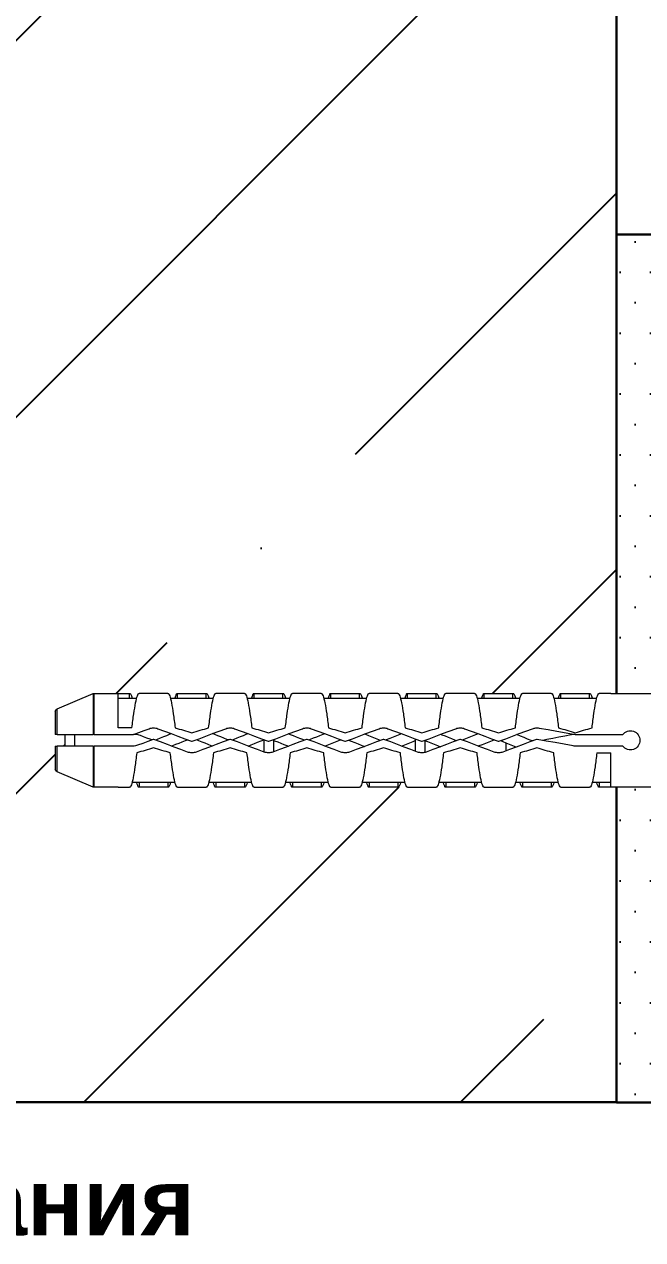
# Model space of a CAD drawing. Header units: millimetres. Extents: x -354900 to 8840672, y 0 to 292181.
# Drawn here: x -190.2 to -132.1, y 140446.1 to 140560.2 of the extents above; entities that cross this region are included whole.
import ezdxf

# ---------------------------------------------------------------- set-up
doc = ezdxf.new("R2010")
doc.units = ezdxf.units.MM
doc.header["$MEASUREMENT"] = 0
doc.set_wipeout_variables(frame=1)
doc.layers.get('0').update_dxf_attribs({"color": 250, "lineweight": 9})
for name, color, linetype, lineweight in [('SG_Аннотации', 7, 'Continuous', 5), ('SG_Клей', 7, 'Continuous', 30), ('SG_Основание', 7, 'Continuous', 30), ('АР_Размеры', 175, 'Continuous', 9)]:
    doc.layers.add(name, color=color, linetype=linetype, lineweight=lineweight)
doc.layers.add('тарельчат', color=212, linetype='Continuous')
doc.styles.add('SG_Arial_2.5', font='arial.ttf', dxfattribs={"height": 2.5})

# ---------------------------------------------------------------- blocks, each defined once
blk = doc.blocks.new('*U709')
blk.add_wipeout([(1.05, 9), (1.05, 3.45), (2.423, 2.763), (2.554, 2.716), (2.692, 2.7), (9.589, 2.7), (9.745, 2.68), (9.889, 2.62), (11.429, 1.73), (11.574, 1.67), (11.729, 1.65), (14.85, 1.65), (14.85, 1.35), (15.15, 1.35), (15.15, 1.65), (15.45, 1.65), (15.45, 1.35), (15.75, 1.35), (15.75, 1.65), (16.05, 1.65), (16.05, 1.35), (32.577, 1.35), (32.593, 1.351), (33.258, 1.469), (33.274, 1.47), (53.947, 1.47), (53.983, 1.463), (55.111, 0.983), (55.151, 0.95), (55.166, 0.9), (55.166, 0.18), (54.866, 0.18), (54.866, -0.18), (55.166, -0.18), (55.166, -0.9), (55.151, -0.95), (55.111, -0.983), (53.983, -1.463), (53.947, -1.47), (33.274, -1.47), (33.258, -1.469), (32.593, -1.351), (32.577, -1.35), (16.05, -1.35), (16.05, -1.65), (15.75, -1.65), (15.75, -1.35), (15.45, -1.35), (15.45, -1.65), (15.15, -1.65), (15.15, -1.35), (14.85, -1.35), (14.85, -1.65), (11.729, -1.65), (11.574, -1.67), (11.429, -1.73), (9.889, -2.62), (9.745, -2.68), (9.589, -2.7), (2.692, -2.7), (2.554, -2.716), (2.423, -2.763), (1.05, -3.45), (1.05, -9), (0.586, -9), (0.485, -8.961), (0.437, -8.864), (0.367, -8.13), (0, -8.13), (0, 7.8), (0.336, 7.8), (0.437, 8.864), (0.485, 8.961), (0.586, 9)]).dxf.layer = 'тарельчат'
at = {"layer": 'тарельчат', "linetype": 'Continuous', "lineweight": 9}
for p, q in [((37.781, 1.47), (33.274, 1.47)), ((37.781, 1.47), (38.141, 1.47)), ((38.441, 1.32), (38.219, 1.32)), ((39.341, 1.47), (38.441, 1.47)), ((38.441, 1.32), (38.441, 1.47)), ((39.341, 1.32), (38.441, 1.32)), ((39.341, 1.32), (39.341, 1.47)), ((39.562, 1.32), (39.341, 1.32)), ((39.641, 1.47), (40.541, 1.47)), ((40.841, 1.32), (40.619, 1.32)), ((41.741, 1.47), (40.841, 1.47)), ((40.841, 1.32), (40.841, 1.47)), ((41.741, 1.32), (40.841, 1.32)), ((41.741, 1.32), (41.741, 1.47)), ((41.962, 1.32), (41.741, 1.32)), ((42.041, 1.47), (42.941, 1.47)), ((43.241, 1.32), (43.019, 1.32)), ((44.141, 1.47), (43.241, 1.47)), ((43.241, 1.32), (43.241, 1.47)), ((44.141, 1.32), (43.241, 1.32)), ((44.141, 1.32), (44.141, 1.47)), ((44.362, 1.32), (44.141, 1.32)), ((44.441, 1.47), (45.341, 1.47)), ((45.641, 1.32), (45.419, 1.32)), ((46.541, 1.47), (45.641, 1.47)), ((45.641, 1.32), (45.641, 1.47)), ((46.541, 1.32), (45.641, 1.32)), ((46.541, 1.32), (46.541, 1.47)), ((46.762, 1.32), (46.541, 1.32)), ((46.841, 1.47), (47.741, 1.47)), ((48.041, 1.32), (47.819, 1.32)), ((48.941, 1.47), (48.041, 1.47)), ((48.041, 1.32), (48.041, 1.47)), ((48.941, 1.32), (48.041, 1.32)), ((48.941, 1.32), (48.941, 1.47)), ((49.162, 1.32), (48.941, 1.32)), ((49.241, 1.47), (50.141, 1.47)), ((50.441, 1.32), (50.219, 1.32)), ((51.341, 1.47), (50.441, 1.47)), ((50.441, 1.32), (50.441, 1.47)), ((51.341, 1.32), (50.441, 1.32)), ((51.341, 1.32), (51.341, 1.47)), ((51.562, 1.32), (51.341, 1.32)), ((51.641, 1.47), (52.541, 1.47)), ((52.841, 1.32), (52.619, 1.32)), ((53.201, 1.47), (52.841, 1.47)), ((52.841, 1.32), (52.841, 1.47)), ((53.201, 1.32), (52.841, 1.32)), ((53.947, 1.47), (53.201, 1.47)), ((53.201, 0.394), (53.201, 1.47)), ((53.947, 0.18), (53.947, 1.47)), ((55.111, 0.983), (53.983, 1.463)), ((53.983, 1.463), (53.983, 0.18)), ((55.111, 0.18), (55.111, 0.983)), ((55.166, 0.9), (55.166, 0.18)), ((52.766, 0.394), (53.201, 0.394)), ((38.891, 0.18), (37.406, 0.18)), ((43.601, 0.002), (43.601, -0.379)), ((43.901, 0.046), (43.901, -0.338)), ((48.341, 0.024), (48.341, -0.36)), ((48.641, 0.024), (48.641, -0.36)), ((52.646, 0.18), (52.716, 0.18)), ((53.947, 0.18), (52.729, 0.18)), ((54.566, 0.18), (54.566, -0.18)), ((54.866, 0.18), (54.866, -0.18)), ((37.406, -0.18), (38.891, -0.18)), ((41.066, -0.074), (41.066, -0.332)), ((52.729, -0.18), (53.947, -0.18)), ((53.947, -1.47), (53.947, -0.18)), ((53.983, -0.18), (53.983, -1.463)), ((55.111, -0.983), (55.111, -0.18)), ((55.166, -0.18), (55.166, -0.9)), ((38.216, -0.393), (37.781, -0.393)), ((37.781, -1.47), (37.781, -0.393)), ((53.983, -1.463), (55.111, -0.983)), ((33.274, -1.47), (37.781, -1.47)), ((37.781, -1.32), (38.141, -1.32)), ((37.781, -1.47), (38.141, -1.47)), ((38.141, -1.32), (38.362, -1.32)), ((38.141, -1.32), (38.141, -1.47)), ((39.341, -1.47), (38.441, -1.47)), ((39.419, -1.32), (39.641, -1.32)), ((39.641, -1.32), (40.541, -1.32)), ((39.641, -1.32), (39.641, -1.47)), ((39.641, -1.47), (40.541, -1.47)), ((40.541, -1.32), (40.762, -1.32)), ((40.541, -1.32), (40.541, -1.47)), ((41.741, -1.47), (40.841, -1.47)), ((41.819, -1.32), (42.041, -1.32)), ((42.041, -1.32), (42.941, -1.32)), ((42.041, -1.32), (42.041, -1.47)), ((42.041, -1.47), (42.941, -1.47)), ((42.941, -1.32), (43.162, -1.32)), ((42.941, -1.32), (42.941, -1.47)), ((44.141, -1.47), (43.241, -1.47)), ((44.219, -1.32), (44.441, -1.32)), ((44.441, -1.32), (45.341, -1.32)), ((44.441, -1.32), (44.441, -1.47)), ((44.441, -1.47), (45.341, -1.47)), ((45.341, -1.32), (45.562, -1.32)), ((45.341, -1.32), (45.341, -1.47)), ((46.541, -1.47), (45.641, -1.47)), ((46.619, -1.32), (46.841, -1.32)), ((46.841, -1.32), (47.741, -1.32)), ((46.841, -1.32), (46.841, -1.47)), ((46.841, -1.47), (47.741, -1.47)), ((47.741, -1.32), (47.962, -1.32)), ((47.741, -1.32), (47.741, -1.47)), ((48.941, -1.47), (48.041, -1.47)), ((49.019, -1.32), (49.241, -1.32)), ((49.241, -1.32), (50.141, -1.32)), ((49.241, -1.32), (49.241, -1.47)), ((49.241, -1.47), (50.141, -1.47)), ((50.141, -1.32), (50.362, -1.32)), ((50.141, -1.32), (50.141, -1.47)), ((51.341, -1.47), (50.441, -1.47)), ((51.419, -1.32), (51.641, -1.32)), ((51.641, -1.32), (52.541, -1.32)), ((51.641, -1.32), (51.641, -1.47)), ((51.641, -1.47), (52.541, -1.47)), ((52.541, -1.32), (52.762, -1.32)), ((52.541, -1.32), (52.541, -1.47)), ((53.201, -1.47), (52.841, -1.47)), ((53.201, -1.47), (53.947, -1.47))]:
    blk.add_line(p, q, dxfattribs=at)
at = {"layer": 'тарельчат', "linetype": 'Continuous', "lineweight": 9, "flags": 128}
for points in [[(40.021, 0.384), (39.743, 0.334), (39.463, 0.283), (39.18, 0.232), (38.896, 0.18)], [(38.96, -0.174), (39.24, -0.123), (39.522, -0.072), (39.803, -0.021), (40.085, 0.03)], [(39.021, 0.172), (39.213, 0.134), (39.403, 0.096), (39.592, 0.058), (39.778, 0.021), (39.902, -0.004)], [(40.101, 0.028), (40.314, -0.051), (40.526, -0.131), (40.737, -0.21), (40.947, -0.288), (41.154, -0.365)], [(41.28, -0.028), (41.068, 0.051), (40.855, 0.131), (40.644, 0.21), (40.435, 0.288), (40.227, 0.365)], [(40.23, -0.02), (40.271, -0.004), (40.383, 0.041), (40.493, 0.085), (40.601, 0.128), (40.704, 0.169), (40.727, 0.178)], [(42.354, 0.365), (42.147, 0.288), (41.937, 0.21), (41.726, 0.131), (41.514, 0.051), (41.301, -0.028)], [(41.427, -0.365), (41.635, -0.288), (41.844, -0.21), (42.055, -0.131), (42.268, -0.051), (42.48, 0.028)], [(41.927, -0.178), (41.896, -0.166), (41.795, -0.126), (41.693, -0.085), (41.588, -0.043), (41.483, -0.001), (41.43, 0.02)], [(41.932, 0.207), (42.016, 0.174), (42.116, 0.134), (42.219, 0.092), (42.324, 0.051), (42.428, 0.009)], [(42.501, 0.028), (42.714, -0.051), (42.926, -0.131), (43.137, -0.21), (43.347, -0.288), (43.554, -0.365)], [(42.61, -0.012), (42.658, 0.007), (42.759, 0.047), (42.86, 0.087), (42.958, 0.127), (43.054, 0.165), (43.107, 0.186)], [(43.68, -0.028), (43.468, 0.051), (43.255, 0.131), (43.044, 0.21), (42.835, 0.288), (42.627, 0.365)], [(44.754, 0.365), (44.547, 0.288), (44.337, 0.21), (44.126, 0.131), (43.914, 0.051), (43.701, -0.028)], [(43.827, -0.365), (44.035, -0.288), (44.244, -0.21), (44.455, -0.131), (44.668, -0.051), (44.88, 0.028)], [(44.332, 0.207), (44.387, 0.185), (44.488, 0.145), (44.592, 0.103), (44.699, 0.061), (44.807, 0.018), (44.828, 0.009)], [(44.901, 0.028), (45.114, -0.051), (45.326, -0.131), (45.537, -0.21), (45.747, -0.288), (45.954, -0.365)], [(44.989, -0.005), (45.041, 0.016), (45.145, 0.058), (45.248, 0.099), (45.348, 0.139), (45.446, 0.178), (45.486, 0.194)], [(46.08, -0.028), (45.868, 0.051), (45.655, 0.131), (45.444, 0.21), (45.235, 0.288), (45.027, 0.365)], [(45.987, 0.007), (45.902, -0.027), (45.795, -0.07), (45.69, -0.112), (45.588, -0.153), (45.49, -0.192)], [(47.154, 0.365), (46.947, 0.288), (46.737, 0.21), (46.526, 0.131), (46.314, 0.051), (46.101, -0.028)], [(46.227, -0.365), (46.435, -0.288), (46.644, -0.21), (46.855, -0.131), (47.068, -0.051), (47.28, 0.028)], [(46.727, -0.178), (46.656, -0.15), (46.556, -0.11), (46.452, -0.069), (46.348, -0.027), (46.242, 0.016), (46.23, 0.02)], [(46.732, 0.207), (46.797, 0.181), (46.892, 0.143), (46.991, 0.104), (47.091, 0.064), (47.193, 0.023), (47.228, 0.009)], [(47.301, 0.028), (47.514, -0.051), (47.726, -0.131), (47.937, -0.21), (48.147, -0.288), (48.354, -0.365)], [(47.368, 0.003), (47.417, 0.022), (47.516, 0.062), (47.615, 0.102), (47.711, 0.14), (47.804, 0.177), (47.865, 0.202)], [(48.48, -0.028), (48.268, 0.051), (48.055, 0.131), (47.844, 0.21), (47.635, 0.288), (47.427, 0.365)], [(48.341, 0.004), (48.3, -0.012), (48.202, -0.051), (48.105, -0.09), (48.01, -0.128), (47.917, -0.165), (47.87, -0.184)], [(49.554, 0.365), (49.347, 0.288), (49.137, 0.21), (48.926, 0.131), (48.714, 0.051), (48.501, -0.028)], [(48.627, -0.365), (48.835, -0.288), (49.044, -0.21), (49.255, -0.131), (49.468, -0.051), (49.68, 0.028)], [(49.127, -0.178), (49.037, -0.142), (48.936, -0.102), (48.832, -0.061), (48.727, -0.019), (48.641, 0.016)], [(49.132, 0.207), (49.198, 0.181), (49.289, 0.145), (49.383, 0.107), (49.479, 0.069), (49.577, 0.03), (49.628, 0.009)], [(49.701, 0.028), (49.914, -0.051), (50.126, -0.131), (50.337, -0.21), (50.547, -0.288), (50.754, -0.365)], [(49.748, 0.011), (49.795, 0.03), (49.893, 0.069), (49.989, 0.107), (50.083, 0.145), (50.174, 0.181), (50.244, 0.209)], [(50.88, -0.028), (50.668, 0.051), (50.455, 0.131), (50.244, 0.21), (50.035, 0.288), (49.827, 0.365)], [(50.746, 0.022), (50.68, -0.004), (50.582, -0.043), (50.485, -0.082), (50.39, -0.12), (50.297, -0.157), (50.249, -0.177)], [(51.954, 0.365), (51.747, 0.288), (51.537, 0.21), (51.326, 0.131), (51.114, 0.051), (50.901, -0.028)], [(51.027, -0.365), (51.235, -0.288), (51.444, -0.21), (51.655, -0.131), (51.868, -0.051), (52.08, 0.028)], [(51.527, -0.178), (51.482, -0.16), (51.389, -0.123), (51.293, -0.085), (51.194, -0.045), (51.095, -0.006), (51.03, 0.02)], [(51.532, 0.207), (51.598, 0.181), (51.689, 0.145), (51.783, 0.107), (51.879, 0.069), (51.976, 0.03), (52.028, 0.009)], [(52.101, 0.028), (52.265, -0.033), (52.429, -0.094), (52.592, -0.155)], [(52.148, 0.011), (52.2, 0.032), (52.303, 0.073), (52.403, 0.113), (52.501, 0.152)], [(52.718, 0.182), (52.553, 0.244), (52.389, 0.305), (52.227, 0.365)], [(41.066, -0.074), (40.96, -0.116), (40.856, -0.158), (40.753, -0.199), (40.732, -0.207)], [(41.228, -0.009), (41.162, -0.035), (41.066, -0.074)], [(43.601, -0.004), (43.521, -0.036), (43.415, -0.078), (43.311, -0.12), (43.208, -0.161), (43.111, -0.2)], [(44.327, -0.178), (44.276, -0.158), (44.176, -0.118), (44.073, -0.077), (43.968, -0.035), (43.901, -0.008)]]:
    blk.add_lwpolyline(points, dxfattribs=at)
at = {"layer": 'тарельчат', "linetype": 'Continuous', "lineweight": 9}
for centre, start, end in [((53.947, 1.38), 66.9745, 90), ((55.076, 0.9), 0, 66.9745), ((55.076, -0.9), 293.0255, 0), ((53.947, -1.38), 270, 293.0255)]:
    blk.add_arc(centre, 0.09, start, end, dxfattribs=at)
for points, knots in [([(38.366, 0.394), (38.347, 0.547), (38.328, 0.693), (38.291, 0.957), (38.272, 1.074), (38.234, 1.267), (38.216, 1.342), (38.178, 1.444), (38.159, 1.47), (38.141, 1.47)], [0, 0, 0, 0, 0.25, 0.25, 0.5, 0.5, 0.75, 0.75, 1, 1, 1, 1]), ([(38.441, 1.47), (38.434, 1.468), (38.422, 1.465), (38.403, 1.438), (38.384, 1.395), (38.371, 1.355), (38.363, 1.325), (38.362, 1.32)], [0, 0, 0, 0, 0.238629, 0.477258, 0.715886, 0.954515, 1, 1, 1, 1]), ([(39.419, 1.32), (39.418, 1.325), (39.411, 1.355), (39.397, 1.395), (39.378, 1.438), (39.359, 1.465), (39.347, 1.468), (39.341, 1.47)], [0, 0, 0, 0, 0.045484, 0.284114, 0.522742, 0.761371, 1, 1, 1, 1]), ([(39.641, 1.47), (39.622, 1.47), (39.603, 1.444), (39.566, 1.342), (39.547, 1.267), (39.509, 1.074), (39.491, 0.957), (39.453, 0.693), (39.434, 0.547), (39.416, 0.394)], [0, 0, 0, 0, 0.25, 0.25, 0.5, 0.5, 0.75, 0.75, 1, 1, 1, 1]), ([(40.766, 0.394), (40.747, 0.547), (40.728, 0.693), (40.691, 0.957), (40.672, 1.074), (40.634, 1.267), (40.616, 1.342), (40.578, 1.444), (40.559, 1.47), (40.541, 1.47)], [0, 0, 0, 0, 0.25, 0.25, 0.5, 0.5, 0.75, 0.75, 1, 1, 1, 1]), ([(40.841, 1.47), (40.834, 1.468), (40.822, 1.465), (40.803, 1.438), (40.784, 1.395), (40.771, 1.355), (40.763, 1.325), (40.762, 1.32)], [0, 0, 0, 0, 0.238629, 0.477258, 0.715886, 0.954515, 1, 1, 1, 1]), ([(41.819, 1.32), (41.818, 1.325), (41.811, 1.355), (41.797, 1.395), (41.778, 1.438), (41.759, 1.465), (41.747, 1.468), (41.741, 1.47)], [0, 0, 0, 0, 0.045484, 0.284114, 0.522742, 0.761371, 1, 1, 1, 1]), ([(42.041, 1.47), (42.022, 1.47), (42.003, 1.444), (41.966, 1.342), (41.947, 1.267), (41.909, 1.074), (41.891, 0.957), (41.853, 0.693), (41.834, 0.547), (41.816, 0.394)], [0, 0, 0, 0, 0.25, 0.25, 0.5, 0.5, 0.75, 0.75, 1, 1, 1, 1]), ([(43.166, 0.394), (43.147, 0.547), (43.128, 0.693), (43.091, 0.957), (43.072, 1.074), (43.034, 1.267), (43.016, 1.342), (42.978, 1.444), (42.959, 1.47), (42.941, 1.47)], [0, 0, 0, 0, 0.25, 0.25, 0.5, 0.5, 0.75, 0.75, 1, 1, 1, 1]), ([(43.241, 1.47), (43.234, 1.468), (43.222, 1.465), (43.203, 1.438), (43.184, 1.395), (43.171, 1.355), (43.163, 1.325), (43.162, 1.32)], [0, 0, 0, 0, 0.238629, 0.477258, 0.715886, 0.954516, 1, 1, 1, 1]), ([(44.219, 1.32), (44.218, 1.325), (44.211, 1.355), (44.197, 1.395), (44.178, 1.438), (44.159, 1.465), (44.147, 1.468), (44.141, 1.47)], [0, 0, 0, 0, 0.045485, 0.284114, 0.522742, 0.761371, 1, 1, 1, 1]), ([(44.441, 1.47), (44.422, 1.47), (44.403, 1.444), (44.366, 1.342), (44.347, 1.267), (44.309, 1.074), (44.291, 0.957), (44.253, 0.693), (44.234, 0.547), (44.216, 0.394)], [0, 0, 0, 0, 0.25, 0.25, 0.5, 0.5, 0.75, 0.75, 1, 1, 1, 1]), ([(45.566, 0.394), (45.547, 0.547), (45.528, 0.693), (45.491, 0.957), (45.472, 1.074), (45.434, 1.267), (45.416, 1.342), (45.378, 1.444), (45.359, 1.47), (45.341, 1.47)], [0, 0, 0, 0, 0.25, 0.25, 0.5, 0.5, 0.75, 0.75, 1, 1, 1, 1]), ([(45.641, 1.47), (45.634, 1.468), (45.622, 1.465), (45.603, 1.438), (45.584, 1.395), (45.571, 1.355), (45.563, 1.325), (45.562, 1.32)], [0, 0, 0, 0, 0.238629, 0.477258, 0.715886, 0.954516, 1, 1, 1, 1]), ([(46.619, 1.32), (46.618, 1.325), (46.611, 1.355), (46.597, 1.395), (46.578, 1.438), (46.559, 1.465), (46.547, 1.468), (46.541, 1.47)], [0, 0, 0, 0, 0.045485, 0.284114, 0.522742, 0.761371, 1, 1, 1, 1]), ([(46.841, 1.47), (46.822, 1.47), (46.803, 1.444), (46.766, 1.342), (46.747, 1.267), (46.709, 1.074), (46.691, 0.957), (46.653, 0.693), (46.634, 0.547), (46.616, 0.394)], [0, 0, 0, 0, 0.25, 0.25, 0.5, 0.5, 0.75, 0.75, 1, 1, 1, 1]), ([(47.966, 0.394), (47.947, 0.547), (47.928, 0.693), (47.891, 0.957), (47.872, 1.074), (47.834, 1.267), (47.816, 1.342), (47.778, 1.444), (47.759, 1.47), (47.741, 1.47)], [0, 0, 0, 0, 0.25, 0.25, 0.5, 0.5, 0.75, 0.75, 1, 1, 1, 1]), ([(48.041, 1.47), (48.034, 1.468), (48.022, 1.465), (48.003, 1.438), (47.984, 1.395), (47.971, 1.355), (47.963, 1.325), (47.962, 1.32)], [0, 0, 0, 0, 0.238629, 0.477257, 0.715886, 0.954516, 1, 1, 1, 1]), ([(49.019, 1.32), (49.018, 1.325), (49.011, 1.355), (48.997, 1.395), (48.978, 1.438), (48.959, 1.465), (48.947, 1.468), (48.941, 1.47)], [0, 0, 0, 0, 0.045485, 0.284114, 0.522742, 0.761371, 1, 1, 1, 1]), ([(49.241, 1.47), (49.222, 1.47), (49.203, 1.444), (49.166, 1.342), (49.147, 1.267), (49.109, 1.074), (49.091, 0.957), (49.053, 0.693), (49.034, 0.547), (49.016, 0.394)], [0, 0, 0, 0, 0.25, 0.25, 0.5, 0.5, 0.75, 0.75, 1, 1, 1, 1]), ([(50.366, 0.394), (50.347, 0.547), (50.328, 0.693), (50.291, 0.957), (50.272, 1.074), (50.234, 1.267), (50.216, 1.342), (50.178, 1.444), (50.159, 1.47), (50.141, 1.47)], [0, 0, 0, 0, 0.25, 0.25, 0.5, 0.5, 0.75, 0.75, 1, 1, 1, 1]), ([(50.441, 1.47), (50.434, 1.468), (50.422, 1.465), (50.403, 1.438), (50.384, 1.395), (50.371, 1.355), (50.363, 1.325), (50.362, 1.32)], [0, 0, 0, 0, 0.238629, 0.477257, 0.715887, 0.954516, 1, 1, 1, 1]), ([(51.419, 1.32), (51.418, 1.325), (51.411, 1.355), (51.397, 1.395), (51.378, 1.438), (51.359, 1.465), (51.347, 1.468), (51.341, 1.47)], [0, 0, 0, 0, 0.045485, 0.284114, 0.522742, 0.761371, 1, 1, 1, 1]), ([(51.641, 1.47), (51.622, 1.47), (51.603, 1.444), (51.566, 1.342), (51.547, 1.267), (51.509, 1.074), (51.491, 0.957), (51.453, 0.693), (51.434, 0.547), (51.416, 0.394)], [0, 0, 0, 0, 0.25, 0.25, 0.5, 0.5, 0.75, 0.75, 1, 1, 1, 1]), ([(52.766, 0.394), (52.747, 0.547), (52.728, 0.693), (52.691, 0.957), (52.672, 1.074), (52.634, 1.267), (52.616, 1.342), (52.578, 1.444), (52.559, 1.47), (52.541, 1.47)], [0, 0, 0, 0, 0.25, 0.25, 0.5, 0.5, 0.75, 0.75, 1, 1, 1, 1]), ([(52.841, 1.47), (52.834, 1.468), (52.822, 1.465), (52.803, 1.438), (52.784, 1.395), (52.771, 1.355), (52.763, 1.325), (52.762, 1.32)], [0, 0, 0, 0, 0.238629, 0.477257, 0.715887, 0.954516, 1, 1, 1, 1]), ([(40.227, 0.365), (40.194, 0.378), (40.161, 0.385), (40.091, 0.392), (40.056, 0.39), (40.021, 0.384)], [0, 0, 0, 0, 0.5, 0.5, 1, 1, 1, 1]), ([(42.627, 0.365), (42.583, 0.382), (42.537, 0.39), (42.444, 0.39), (42.398, 0.382), (42.354, 0.365)], [0, 0, 0, 0, 0.5, 0.5, 1, 1, 1, 1]), ([(45.027, 0.365), (44.983, 0.382), (44.937, 0.39), (44.844, 0.39), (44.798, 0.382), (44.754, 0.365)], [0, 0, 0, 0, 0.5, 0.5, 1, 1, 1, 1]), ([(47.427, 0.365), (47.383, 0.382), (47.337, 0.39), (47.244, 0.39), (47.198, 0.382), (47.154, 0.365)], [0, 0, 0, 0, 0.5, 0.5, 1, 1, 1, 1]), ([(49.827, 0.365), (49.783, 0.382), (49.737, 0.39), (49.644, 0.39), (49.598, 0.382), (49.554, 0.365)], [0, 0, 0, 0, 0.5, 0.5, 1, 1, 1, 1]), ([(52.227, 0.365), (52.183, 0.382), (52.137, 0.39), (52.044, 0.39), (51.998, 0.382), (51.954, 0.365)], [0, 0, 0, 0, 0.5, 0.5, 1, 1, 1, 1]), ([(37.406, 0.18), (37.368, 0.23), (37.315, 0.267), (37.196, 0.305), (37.13, 0.304), (37.012, 0.265), (36.959, 0.226), (36.886, 0.125), (36.866, 0.062), (36.866, -0.062), (36.886, -0.125), (36.959, -0.226), (37.011, -0.265), (37.13, -0.304), (37.195, -0.305), (37.315, -0.268), (37.368, -0.23), (37.406, -0.18)], [0, 0, 0, 0, 0.125, 0.125, 0.25, 0.25, 0.375, 0.375, 0.5, 0.5, 0.625, 0.625, 0.75, 0.75, 0.875, 0.875, 1, 1, 1, 1]), ([(38.895, 0.18), (38.9, 0.18), (38.917, 0.18), (38.933, 0.18), (38.945, 0.18)], [0, 0, 0, 0, 0.282914, 1, 1, 1, 1]), ([(40.085, 0.03), (40.089, 0.03), (40.092, 0.03), (40.095, 0.03), (40.097, 0.029), (40.099, 0.029), (40.101, 0.028)], [0, 0, 0, 0, 0.00003357135, 0.00003357135, 0.00003357135, 0.00005325405, 0.00005325405, 0.00005325405, 0.00005325405]), ([(42.48, 0.028), (42.483, 0.029), (42.487, 0.03), (42.49, 0.03), (42.493, 0.03), (42.497, 0.03), (42.5, 0.029), (42.5, 0.028), (42.501, 0.028), (42.501, 0.028)], [0, 0, 0, 0, 0.00003357138, 0.00003357138, 0.00003357138, 0.00006714283, 0.00006714283, 0.00006714283, 0.00007113836, 0.00007113836, 0.00007113836, 0.00007113836]), ([(44.88, 0.028), (44.883, 0.029), (44.887, 0.03), (44.89, 0.03), (44.893, 0.03), (44.897, 0.03), (44.9, 0.029), (44.9, 0.028), (44.901, 0.028), (44.901, 0.028)], [0, 0, 0, 0, 0.00003357138, 0.00003357138, 0.00003357138, 0.00006714283, 0.00006714283, 0.00006714283, 0.00007113836, 0.00007113836, 0.00007113836, 0.00007113836]), ([(47.28, 0.028), (47.283, 0.029), (47.287, 0.03), (47.29, 0.03), (47.293, 0.03), (47.297, 0.03), (47.3, 0.029), (47.3, 0.028), (47.301, 0.028), (47.301, 0.028)], [0, 0, 0, 0, 0.00003357138, 0.00003357138, 0.00003357138, 0.00006714283, 0.00006714283, 0.00006714283, 0.00007113836, 0.00007113836, 0.00007113836, 0.00007113836]), ([(49.68, 0.028), (49.683, 0.029), (49.687, 0.03), (49.69, 0.03), (49.693, 0.03), (49.697, 0.03), (49.7, 0.029), (49.7, 0.028), (49.701, 0.028), (49.701, 0.028)], [0, 0, 0, 0, 0.00003357138, 0.00003357138, 0.00003357138, 0.00006714283, 0.00006714283, 0.00006714283, 0.00007113836, 0.00007113836, 0.00007113836, 0.00007113836]), ([(52.08, 0.028), (52.083, 0.029), (52.087, 0.03), (52.09, 0.03), (52.093, 0.03), (52.097, 0.03), (52.1, 0.029), (52.1, 0.028), (52.101, 0.028), (52.101, 0.028)], [0, 0, 0, 0, 0.00003357138, 0.00003357138, 0.00003357138, 0.00006714283, 0.00006714283, 0.00006714283, 0.00007113836, 0.00007113836, 0.00007113836, 0.00007113836]), ([(53.947, 0.18), (53.953, 0.18), (53.959, 0.18), (53.971, 0.18), (53.977, 0.18), (53.983, 0.18)], [0, 0, 0, 0, 0.5, 0.5, 1, 1, 1, 1]), ([(55.111, 0.18), (55.127, 0.18), (55.141, 0.18), (55.161, 0.18), (55.166, 0.18), (55.166, 0.18)], [0, 0, 0, 0, 0.5, 0.5, 1, 1, 1, 1]), ([(41.154, -0.365), (41.198, -0.382), (41.244, -0.39), (41.337, -0.39), (41.383, -0.382), (41.427, -0.365)], [0, 0, 0, 0, 0.5, 0.5, 1, 1, 1, 1]), ([(41.301, -0.028), (41.298, -0.029), (41.295, -0.03), (41.291, -0.03), (41.288, -0.03), (41.285, -0.03), (41.281, -0.029), (41.281, -0.028), (41.281, -0.028), (41.28, -0.028)], [0, 0, 0, 0, 0.00003357138, 0.00003357138, 0.00003357138, 0.00006714283, 0.00006714283, 0.00006714283, 0.00007113836, 0.00007113836, 0.00007113836, 0.00007113836]), ([(43.554, -0.365), (43.598, -0.382), (43.644, -0.39), (43.737, -0.39), (43.783, -0.382), (43.827, -0.365)], [0, 0, 0, 0, 0.5, 0.5, 1, 1, 1, 1]), ([(43.701, -0.028), (43.698, -0.029), (43.695, -0.03), (43.691, -0.03), (43.688, -0.03), (43.685, -0.03), (43.681, -0.029), (43.681, -0.028), (43.681, -0.028), (43.68, -0.028)], [0, 0, 0, 0, 0.00003357138, 0.00003357138, 0.00003357138, 0.00006714283, 0.00006714283, 0.00006714283, 0.00007113836, 0.00007113836, 0.00007113836, 0.00007113836]), ([(45.954, -0.365), (45.998, -0.382), (46.044, -0.39), (46.137, -0.39), (46.183, -0.382), (46.227, -0.365)], [0, 0, 0, 0, 0.5, 0.5, 1, 1, 1, 1]), ([(46.101, -0.028), (46.098, -0.029), (46.095, -0.03), (46.091, -0.03), (46.088, -0.03), (46.085, -0.03), (46.081, -0.029), (46.081, -0.028), (46.081, -0.028), (46.08, -0.028)], [0, 0, 0, 0, 0.00003357138, 0.00003357138, 0.00003357138, 0.00006714283, 0.00006714283, 0.00006714283, 0.00007113836, 0.00007113836, 0.00007113836, 0.00007113836]), ([(48.354, -0.365), (48.398, -0.382), (48.444, -0.39), (48.537, -0.39), (48.583, -0.382), (48.627, -0.365)], [0, 0, 0, 0, 0.5, 0.5, 1, 1, 1, 1]), ([(48.501, -0.028), (48.498, -0.029), (48.495, -0.03), (48.491, -0.03), (48.488, -0.03), (48.485, -0.03), (48.481, -0.029), (48.481, -0.028), (48.481, -0.028), (48.48, -0.028)], [0, 0, 0, 0, 0.00003357138, 0.00003357138, 0.00003357138, 0.00006714283, 0.00006714283, 0.00006714283, 0.00007113836, 0.00007113836, 0.00007113836, 0.00007113836]), ([(50.754, -0.365), (50.798, -0.382), (50.844, -0.39), (50.937, -0.39), (50.983, -0.382), (51.027, -0.365)], [0, 0, 0, 0, 0.5, 0.5, 1, 1, 1, 1]), ([(50.901, -0.028), (50.898, -0.029), (50.895, -0.03), (50.891, -0.03), (50.888, -0.03), (50.885, -0.03), (50.881, -0.029), (50.881, -0.028), (50.881, -0.028), (50.88, -0.028)], [0, 0, 0, 0, 0.00003357138, 0.00003357138, 0.00003357138, 0.00006714283, 0.00006714283, 0.00006714283, 0.00007113836, 0.00007113836, 0.00007113836, 0.00007113836]), ([(53.983, -0.18), (53.977, -0.18), (53.971, -0.18), (53.959, -0.18), (53.953, -0.18), (53.947, -0.18)], [0, 0, 0, 0, 0.5, 0.5, 1, 1, 1, 1]), ([(55.166, -0.18), (55.166, -0.18), (55.16, -0.18), (55.141, -0.18), (55.127, -0.18), (55.111, -0.18)], [0, 0, 0, 0, 0.5, 0.5, 1, 1, 1, 1]), ([(38.216, -0.393), (38.234, -0.547), (38.253, -0.693), (38.291, -0.957), (38.309, -1.074), (38.347, -1.267), (38.366, -1.342), (38.403, -1.444), (38.422, -1.47), (38.441, -1.47)], [0, 0, 0, 0, 0.25, 0.25, 0.5, 0.5, 0.75, 0.75, 1, 1, 1, 1]), ([(39.341, -1.47), (39.359, -1.47), (39.378, -1.444), (39.416, -1.342), (39.434, -1.267), (39.472, -1.074), (39.491, -0.957), (39.528, -0.693), (39.547, -0.547), (39.566, -0.394)], [0, 0, 0, 0, 0.25, 0.25, 0.5, 0.5, 0.75, 0.75, 1, 1, 1, 1]), ([(40.616, -0.394), (40.634, -0.547), (40.653, -0.693), (40.691, -0.957), (40.709, -1.074), (40.747, -1.267), (40.766, -1.342), (40.803, -1.444), (40.822, -1.47), (40.841, -1.47)], [0, 0, 0, 0, 0.25, 0.25, 0.5, 0.5, 0.75, 0.75, 1, 1, 1, 1]), ([(41.741, -1.47), (41.759, -1.47), (41.778, -1.444), (41.816, -1.342), (41.834, -1.267), (41.872, -1.074), (41.891, -0.957), (41.928, -0.693), (41.947, -0.547), (41.966, -0.394)], [0, 0, 0, 0, 0.25, 0.25, 0.5, 0.5, 0.75, 0.75, 1, 1, 1, 1]), ([(43.016, -0.394), (43.034, -0.547), (43.053, -0.693), (43.091, -0.957), (43.109, -1.074), (43.147, -1.267), (43.166, -1.342), (43.203, -1.444), (43.222, -1.47), (43.241, -1.47)], [0, 0, 0, 0, 0.25, 0.25, 0.5, 0.5, 0.75, 0.75, 1, 1, 1, 1]), ([(44.141, -1.47), (44.159, -1.47), (44.178, -1.444), (44.216, -1.342), (44.234, -1.267), (44.272, -1.074), (44.291, -0.957), (44.328, -0.693), (44.347, -0.547), (44.366, -0.394)], [0, 0, 0, 0, 0.25, 0.25, 0.5, 0.5, 0.75, 0.75, 1, 1, 1, 1]), ([(45.416, -0.394), (45.434, -0.547), (45.453, -0.693), (45.491, -0.957), (45.509, -1.074), (45.547, -1.267), (45.566, -1.342), (45.603, -1.444), (45.622, -1.47), (45.641, -1.47)], [0, 0, 0, 0, 0.25, 0.25, 0.5, 0.5, 0.75, 0.75, 1, 1, 1, 1]), ([(46.541, -1.47), (46.559, -1.47), (46.578, -1.444), (46.616, -1.342), (46.634, -1.267), (46.672, -1.074), (46.691, -0.957), (46.728, -0.693), (46.747, -0.547), (46.766, -0.394)], [0, 0, 0, 0, 0.25, 0.25, 0.5, 0.5, 0.75, 0.75, 1, 1, 1, 1]), ([(47.816, -0.394), (47.834, -0.547), (47.853, -0.693), (47.891, -0.957), (47.909, -1.074), (47.947, -1.267), (47.966, -1.342), (48.003, -1.444), (48.022, -1.47), (48.041, -1.47)], [0, 0, 0, 0, 0.25, 0.25, 0.5, 0.5, 0.75, 0.75, 1, 1, 1, 1]), ([(48.941, -1.47), (48.959, -1.47), (48.978, -1.444), (49.016, -1.342), (49.034, -1.267), (49.072, -1.074), (49.091, -0.957), (49.128, -0.693), (49.147, -0.547), (49.166, -0.394)], [0, 0, 0, 0, 0.25, 0.25, 0.5, 0.5, 0.75, 0.75, 1, 1, 1, 1]), ([(50.216, -0.394), (50.234, -0.547), (50.253, -0.693), (50.291, -0.957), (50.309, -1.074), (50.347, -1.267), (50.366, -1.342), (50.403, -1.444), (50.422, -1.47), (50.441, -1.47)], [0, 0, 0, 0, 0.25, 0.25, 0.5, 0.5, 0.75, 0.75, 1, 1, 1, 1]), ([(51.341, -1.47), (51.359, -1.47), (51.378, -1.444), (51.416, -1.342), (51.434, -1.267), (51.472, -1.074), (51.491, -0.957), (51.528, -0.693), (51.547, -0.547), (51.566, -0.394)], [0, 0, 0, 0, 0.25, 0.25, 0.5, 0.5, 0.75, 0.75, 1, 1, 1, 1]), ([(52.616, -0.394), (52.634, -0.547), (52.653, -0.693), (52.691, -0.957), (52.709, -1.074), (52.747, -1.267), (52.766, -1.342), (52.803, -1.444), (52.822, -1.47), (52.841, -1.47)], [0, 0, 0, 0, 0.25, 0.25, 0.5, 0.5, 0.75, 0.75, 1, 1, 1, 1]), ([(38.141, -1.47), (38.147, -1.468), (38.159, -1.465), (38.178, -1.438), (38.197, -1.395), (38.211, -1.355), (38.218, -1.325), (38.219, -1.32)], [0, 0, 0, 0, 0.238629, 0.477258, 0.715886, 0.954515, 1, 1, 1, 1]), ([(39.562, -1.32), (39.563, -1.325), (39.571, -1.355), (39.584, -1.395), (39.603, -1.438), (39.622, -1.465), (39.634, -1.468), (39.641, -1.47)], [0, 0, 0, 0, 0.045484, 0.284113, 0.522743, 0.761371, 1, 1, 1, 1]), ([(40.541, -1.47), (40.547, -1.468), (40.559, -1.465), (40.578, -1.438), (40.597, -1.395), (40.611, -1.355), (40.618, -1.325), (40.619, -1.32)], [0, 0, 0, 0, 0.238629, 0.477257, 0.715886, 0.954515, 1, 1, 1, 1]), ([(41.962, -1.32), (41.963, -1.325), (41.971, -1.355), (41.984, -1.395), (42.003, -1.438), (42.022, -1.465), (42.034, -1.468), (42.041, -1.47)], [0, 0, 0, 0, 0.045484, 0.284113, 0.522743, 0.761371, 1, 1, 1, 1]), ([(42.941, -1.47), (42.947, -1.468), (42.959, -1.465), (42.978, -1.438), (42.997, -1.395), (43.011, -1.355), (43.018, -1.325), (43.019, -1.32)], [0, 0, 0, 0, 0.238629, 0.477257, 0.715887, 0.954516, 1, 1, 1, 1]), ([(44.362, -1.32), (44.363, -1.325), (44.371, -1.355), (44.384, -1.395), (44.403, -1.438), (44.422, -1.465), (44.434, -1.468), (44.441, -1.47)], [0, 0, 0, 0, 0.045485, 0.284114, 0.522743, 0.761371, 1, 1, 1, 1]), ([(45.341, -1.47), (45.347, -1.468), (45.359, -1.465), (45.378, -1.438), (45.397, -1.395), (45.411, -1.355), (45.418, -1.325), (45.419, -1.32)], [0, 0, 0, 0, 0.238629, 0.477257, 0.715887, 0.954516, 1, 1, 1, 1]), ([(46.762, -1.32), (46.763, -1.325), (46.771, -1.355), (46.784, -1.395), (46.803, -1.438), (46.822, -1.465), (46.834, -1.468), (46.841, -1.47)], [0, 0, 0, 0, 0.045485, 0.284114, 0.522742, 0.761371, 1, 1, 1, 1]), ([(47.741, -1.47), (47.747, -1.468), (47.759, -1.465), (47.778, -1.438), (47.797, -1.395), (47.811, -1.355), (47.818, -1.325), (47.819, -1.32)], [0, 0, 0, 0, 0.238629, 0.477257, 0.715887, 0.954516, 1, 1, 1, 1]), ([(49.162, -1.32), (49.163, -1.325), (49.171, -1.355), (49.184, -1.395), (49.203, -1.438), (49.222, -1.465), (49.234, -1.468), (49.241, -1.47)], [0, 0, 0, 0, 0.045485, 0.284114, 0.522742, 0.761371, 1, 1, 1, 1]), ([(50.141, -1.47), (50.147, -1.468), (50.159, -1.465), (50.178, -1.438), (50.197, -1.395), (50.211, -1.355), (50.218, -1.325), (50.219, -1.32)], [0, 0, 0, 0, 0.238629, 0.477257, 0.715886, 0.954516, 1, 1, 1, 1]), ([(51.562, -1.32), (51.563, -1.325), (51.571, -1.355), (51.584, -1.395), (51.603, -1.438), (51.622, -1.465), (51.634, -1.468), (51.641, -1.47)], [0, 0, 0, 0, 0.045485, 0.284114, 0.522742, 0.761371, 1, 1, 1, 1]), ([(52.541, -1.47), (52.547, -1.468), (52.559, -1.465), (52.578, -1.438), (52.597, -1.395), (52.611, -1.355), (52.618, -1.325), (52.619, -1.32)], [0, 0, 0, 0, 0.238692, 0.477383, 0.716074, 0.954766, 1, 1, 1, 1])]:
    blk.add_open_spline(points, degree=3, knots=knots, dxfattribs=at)
for points in [[(38.891, 0.232), (38.716, 0.287), (38.541, 0.341), (38.366, 0.394)], [(39.416, 0.394), (39.241, 0.341), (39.066, 0.287), (38.891, 0.232)], [(41.291, 0.232), (41.116, 0.287), (40.941, 0.341), (40.766, 0.394)], [(41.816, 0.394), (41.641, 0.341), (41.466, 0.287), (41.291, 0.232)], [(43.691, 0.232), (43.516, 0.287), (43.341, 0.341), (43.166, 0.394)], [(44.216, 0.394), (44.041, 0.341), (43.866, 0.287), (43.691, 0.232)], [(46.091, 0.232), (45.916, 0.287), (45.741, 0.341), (45.566, 0.394)], [(46.616, 0.394), (46.441, 0.341), (46.266, 0.287), (46.091, 0.232)], [(48.491, 0.232), (48.316, 0.287), (48.141, 0.341), (47.966, 0.394)], [(49.016, 0.394), (48.841, 0.341), (48.666, 0.287), (48.491, 0.232)], [(50.891, 0.232), (50.716, 0.287), (50.541, 0.341), (50.366, 0.394)], [(51.416, 0.394), (51.241, 0.341), (51.066, 0.287), (50.891, 0.232)], [(38.896, 0.18), (38.894, 0.18), (38.892, 0.18), (38.891, 0.18)], [(38.945, 0.18), (38.971, 0.18), (38.996, 0.177), (39.021, 0.172)], [(52.501, 0.152), (52.547, 0.17), (52.596, 0.18), (52.646, 0.18)], [(52.729, 0.18), (52.725, 0.18), (52.721, 0.181), (52.718, 0.182)], [(55.111, 0.18), (54.735, 0.18), (54.359, 0.18), (53.983, 0.18)], [(38.891, -0.18), (38.914, -0.18), (38.937, -0.178), (38.96, -0.174)], [(39.566, -0.394), (39.741, -0.341), (39.916, -0.287), (40.091, -0.232)], [(40.091, -0.232), (40.266, -0.287), (40.441, -0.341), (40.616, -0.394)], [(41.966, -0.394), (42.141, -0.341), (42.316, -0.287), (42.491, -0.232)], [(42.491, -0.232), (42.666, -0.287), (42.841, -0.341), (43.016, -0.394)], [(44.366, -0.394), (44.541, -0.341), (44.716, -0.287), (44.891, -0.232)], [(44.891, -0.232), (45.066, -0.287), (45.241, -0.341), (45.416, -0.394)], [(46.766, -0.394), (46.941, -0.341), (47.116, -0.287), (47.291, -0.232)], [(47.291, -0.232), (47.466, -0.287), (47.641, -0.341), (47.816, -0.394)], [(49.166, -0.394), (49.341, -0.341), (49.516, -0.287), (49.691, -0.232)], [(49.691, -0.232), (49.866, -0.287), (50.041, -0.341), (50.216, -0.394)], [(51.566, -0.394), (51.741, -0.341), (51.916, -0.287), (52.091, -0.232)], [(52.091, -0.232), (52.266, -0.287), (52.441, -0.341), (52.616, -0.394)], [(52.592, -0.155), (52.636, -0.172), (52.682, -0.18), (52.729, -0.18)], [(53.983, -0.18), (54.359, -0.18), (54.735, -0.18), (55.111, -0.18)]]:
    blk.add_open_spline(points, degree=3, dxfattribs=at)

msp = doc.modelspace()

# ---------------------------------------------------------------- hatches: boundary and pattern name
at = {"layer": 'SG_Клей', "lineweight": -3}
h = msp.add_hatch(dxfattribs=at)
h.set_pattern_fill('DOTS', color=256, scale=1.80018)
h.set_pattern_definition([(0, (-1796.0223, 151285.0426), (1.4288929, 2.8577858), [0, -2.8577858])])
edge = h.paths.add_edge_path()
edge.add_line((-134.55, 140540.46), (-134.55, 140458.96))
edge.add_line((-124.55, 140540.46), (-134.55, 140540.46))
edge.add_line((-124.55, 140458.96), (-124.55, 140540.46))
edge.add_line((-134.55, 140458.96), (-124.55, 140458.96))
at = {"layer": 'SG_Основание', "lineweight": -3}
h = msp.add_hatch(dxfattribs=at)
h.set_pattern_fill('ANSI35', color=256, scale=200)
h.paths.add_polyline_path([(-134.55, 140955.06), (-245.6, 140955.06), (-245.6, 140458.98), (-134.55, 140458.98)])

# ---------------------------------------------------------------- linework, layer by layer
at = {"linetype": 'Continuous'}
msp.add_lwpolyline([(-6.23, 140458.98), (-103.41, 140458.98), (-103.41, 140458.98), (-107.3, 140448.28), (-115.09, 140469.68), (-118.99, 140458.98), (-118.99, 140458.98), (-216.16, 140458.98)], dxfattribs=at)
at = {"layer": 'SG_Клей'}
msp.add_lwpolyline([(-124.55, 140540.46), (-134.55, 140540.46), (-134.55, 140458.96), (-124.55, 140458.96)], close=True, dxfattribs=at)
at = {"layer": 'SG_Основание'}
msp.add_lwpolyline([(-134.55, 140955.06), (-245.6, 140955.06), (-245.6, 140458.98), (-134.55, 140458.98)], close=True, dxfattribs=at)
at = {"layer": 'АР_Размеры'}
msp.add_line((-215.4, 140458.98), (-118.99, 140458.98), dxfattribs=at)

# ---------------------------------------------------------------- texts
at = {"layer": 'SG_Аннотации', "insert": (-228.1, 140340.42), "char_height": 6.25, "width": 442.3404, "attachment_point": 7, "style": 'SG_Arial_2.5'}
msp.add_mtext('{\\fArial|b1|i0|c204|p34;\\LПримечания \\P\\pxi-2,l2,t2;}1.^IДля зданий I-IV степеней огнестойкости разрешено применение декоративных элементов из ППС в установленном порядке по п.1.6 СП 112.13330.2011.\\P2.^IДля зданий V степени огнестойкости - без ограничений.\\P3.^IУстановка полиуретановых ДЭ может выполняться без создания на них армирующего слоя, но со сплошной герметизацией примыканий полиуретановым герметиком.\\P4.^IПри выносе декоративного элемента более 50 мм, его верхнюю поверхность рекомендуется защитить при помощи отлива. Верхнюю и торцевую поверхности декоративного элемента, а также линию фасада на 100 мм рекомендуется покрыть гидрофобизатором.\\P5.^IУстройство декоративных элементов из МВП выполняется аналогичным образом.\\P\\pi-3,l4,t4;*^IГидроизоляция наносится в один слой перед нанесением декоративной штукатурки.', dxfattribs=at)

# ---------------------------------------------------------------- next in the draw order: block references
at = {"layer": 'тарельчат', "color": 1, "xscale": -3, "yscale": 3, "zscale": 3, "rotation": 359.9999991661047}
msp.add_blockref('*U709', (-21.75, 140492.96), dxfattribs=at)

doc.saveas('drawing.dxf')
